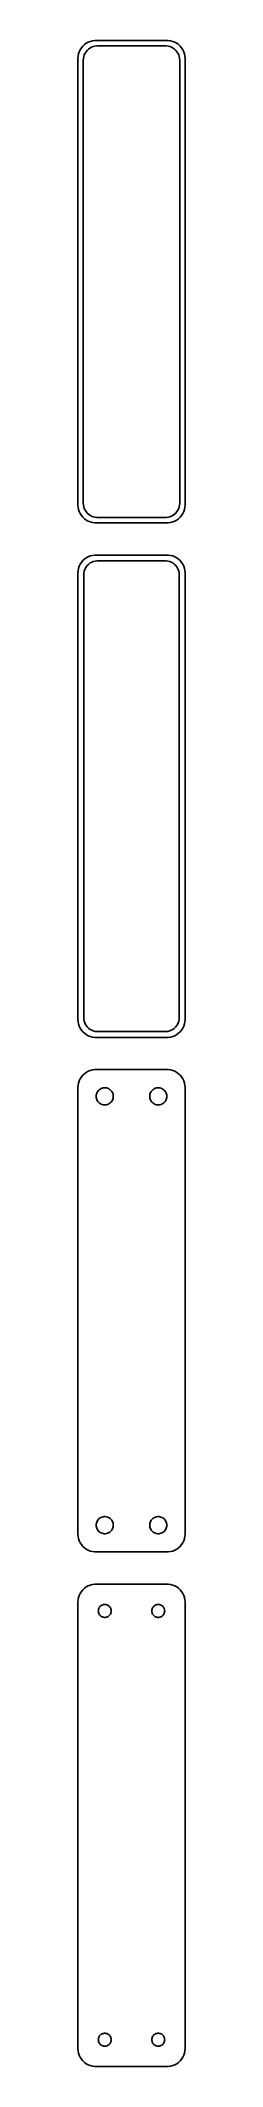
# Model space of a CAD drawing. Header units: metres. Extents: x -15 to 15, y 365 to 931.
import ezdxf

# ---------------------------------------------------------------- set-up
doc = ezdxf.new("R2010")
doc.units = ezdxf.units.M

msp = doc.modelspace()

# ---------------------------------------------------------------- linework, layer by layer
for p, q in [((-13.6448, 929.923), (-14.0451, 929.439)), ((-13.1871, 930.353), (-13.6448, 929.923)), ((-12.6791, 930.722), (-13.1871, 930.353)), ((-12.1289, 931.024), (-12.6791, 930.722)), ((-11.5451, 931.255), (-12.1289, 931.024)), ((-10.9369, 931.411), (-11.5451, 931.255)), ((-10.3139, 931.49), (-10.9369, 931.411)), ((-10.7361, 929.804), (-10.2495, 929.929)), ((10.3139, 931.49), (-10.3139, 931.49)), ((-10.2495, 929.929), (-9.75116, 929.992)), ((-9.75116, 929.992), (9.75116, 929.992)), ((9.75116, 929.992), (10.2495, 929.929)), ((10.2495, 929.929), (10.7361, 929.804)), ((10.9369, 931.411), (10.3139, 931.49)), ((11.5451, 931.255), (10.9369, 931.411)), ((12.1289, 931.024), (11.5451, 931.255)), ((12.6791, 930.722), (12.1289, 931.024)), ((13.1871, 930.353), (12.6791, 930.722)), ((13.6448, 929.923), (13.1871, 930.353)), ((14.0451, 929.439), (13.6448, 929.923)), ((-14.9606, 927.127), (-15, 926.5)), ((-15, 926.5), (-15, 801.5)), ((-14.8429, 927.743), (-14.9606, 927.127)), ((-14.6489, 928.341), (-14.8429, 927.743)), ((-14.3815, 928.909), (-14.6489, 928.341)), ((-14.0451, 929.439), (-14.3815, 928.909)), ((-13.5, 926), (-13.4684, 926.501)), ((-13.5, 802), (-13.5, 926)), ((-13.4684, 926.501), (-13.3743, 926.995)), ((-13.3743, 926.995), (-13.2191, 927.472)), ((-13.2191, 927.472), (-13.0052, 927.927)), ((-13.0052, 927.927), (-12.7361, 928.351)), ((-12.7361, 928.351), (-12.4159, 928.738)), ((-12.4159, 928.738), (-12.0497, 929.082)), ((-12.0497, 929.082), (-11.6433, 929.377)), ((-11.6433, 929.377), (-11.2031, 929.619)), ((-11.2031, 929.619), (-10.7361, 929.804)), ((10.7361, 929.804), (11.2031, 929.619)), ((11.2031, 929.619), (11.6433, 929.377)), ((11.6433, 929.377), (12.0497, 929.082)), ((12.0497, 929.082), (12.4159, 928.738)), ((12.4159, 928.738), (12.7361, 928.351)), ((12.7361, 928.351), (13.0052, 927.927)), ((13.0052, 927.927), (13.2191, 927.472)), ((13.2191, 927.472), (13.3743, 926.995)), ((13.3743, 926.995), (13.4684, 926.501)), ((13.4684, 926.501), (13.5, 926)), ((13.5, 926), (13.5, 802)), ((14.3815, 928.909), (14.0451, 929.439)), ((14.6489, 928.341), (14.3815, 928.909)), ((14.8429, 927.743), (14.6489, 928.341)), ((14.9606, 927.127), (14.8429, 927.743)), ((15, 926.5), (14.9606, 927.127)), ((15, 801.5), (15, 926.5)), ((-15, 801.5), (-14.9606, 800.873)), ((-14.9606, 800.873), (-14.8429, 800.257)), ((-14.8429, 800.257), (-14.6489, 799.659)), ((-14.6489, 799.659), (-14.3815, 799.091)), ((-13.4684, 801.499), (-13.5, 802)), ((-13.3743, 801.005), (-13.4684, 801.499)), ((-13.2191, 800.528), (-13.3743, 801.005)), ((-13.0052, 800.073), (-13.2191, 800.528)), ((-12.7361, 799.649), (-13.0052, 800.073)), ((-12.4159, 799.262), (-12.7361, 799.649)), ((12.7361, 799.649), (12.4159, 799.262)), ((13.0052, 800.073), (12.7361, 799.649)), ((13.2191, 800.528), (13.0052, 800.073)), ((13.3743, 801.005), (13.2191, 800.528)), ((13.4684, 801.499), (13.3743, 801.005)), ((13.5, 802), (13.4684, 801.499)), ((14.3815, 799.091), (14.6489, 799.659)), ((14.6489, 799.659), (14.8429, 800.257)), ((14.8429, 800.257), (14.9606, 800.873)), ((14.9606, 800.873), (15, 801.5)), ((-14.3815, 799.091), (-14.0451, 798.561)), ((-14.0451, 798.561), (-13.6448, 798.077)), ((-13.6448, 798.077), (-13.1871, 797.647)), ((-13.1871, 797.647), (-12.6791, 797.278)), ((-12.6791, 797.278), (-12.1289, 796.976)), ((-12.0497, 798.918), (-12.4159, 799.262)), ((-12.1289, 796.976), (-11.5451, 796.745)), ((-11.6433, 798.623), (-12.0497, 798.918)), ((-11.2031, 798.381), (-11.6433, 798.623)), ((-11.5451, 796.745), (-10.9369, 796.589)), ((-10.7361, 798.196), (-11.2031, 798.381)), ((-10.9369, 796.589), (-10.3139, 796.51)), ((-10.2495, 798.071), (-10.7361, 798.196)), ((-10.3139, 796.51), (10.3139, 796.51)), ((-9.75116, 798.008), (-10.2495, 798.071)), ((9.75116, 798.008), (-9.75116, 798.008)), ((10.2495, 798.071), (9.75116, 798.008)), ((10.7361, 798.196), (10.2495, 798.071)), ((10.3139, 796.51), (10.9369, 796.589)), ((11.2031, 798.381), (10.7361, 798.196)), ((10.9369, 796.589), (11.5451, 796.745)), ((11.6433, 798.623), (11.2031, 798.381)), ((11.5451, 796.745), (12.1289, 796.976)), ((12.0497, 798.918), (11.6433, 798.623)), ((12.4159, 799.262), (12.0497, 798.918)), ((12.1289, 796.976), (12.6791, 797.278)), ((12.6791, 797.278), (13.1871, 797.647)), ((13.1871, 797.647), (13.6448, 798.077)), ((13.6448, 798.077), (14.0451, 798.561)), ((14.0451, 798.561), (14.3815, 799.091)), ((-14.9606, 783.127), (-15, 782.5)), ((-15, 782.5), (-15, 657.5)), ((-14.8429, 783.743), (-14.9606, 783.127)), ((-14.6489, 784.341), (-14.8429, 783.743)), ((-14.3815, 784.909), (-14.6489, 784.341)), ((-14.0451, 785.439), (-14.3815, 784.909)), ((-13.6448, 785.923), (-14.0451, 785.439)), ((-13.1871, 786.353), (-13.6448, 785.923)), ((-13.3726, 782), (-13.3421, 782.485)), ((-13.3421, 782.485), (-13.251, 782.963)), ((-13.251, 782.963), (-13.1007, 783.426)), ((-12.6791, 786.722), (-13.1871, 786.353)), ((-13.1007, 783.426), (-12.8936, 783.866)), ((-12.8936, 783.866), (-12.633, 784.276)), ((-12.1289, 787.024), (-12.6791, 786.722)), ((-12.633, 784.276), (-12.323, 784.651)), ((-12.323, 784.651), (-11.9685, 784.984)), ((-11.5451, 787.255), (-12.1289, 787.024)), ((-11.9685, 784.984), (-11.5751, 785.27)), ((-11.5751, 785.27), (-11.1489, 785.504)), ((-10.9369, 787.411), (-11.5451, 787.255)), ((-11.1489, 785.504), (-10.6967, 785.683)), ((-10.3139, 787.49), (-10.9369, 787.411)), ((-10.6967, 785.683), (-10.2256, 785.804)), ((10.3139, 787.49), (-10.3139, 787.49)), ((-10.2256, 785.804), (-9.74316, 785.865)), ((-9.74316, 785.865), (9.74316, 785.865)), ((9.74316, 785.865), (10.2256, 785.804)), ((10.2256, 785.804), (10.6967, 785.683)), ((10.9369, 787.411), (10.3139, 787.49)), ((10.6967, 785.683), (11.1489, 785.504)), ((11.5451, 787.255), (10.9369, 787.411)), ((11.1489, 785.504), (11.5751, 785.27)), ((12.1289, 787.024), (11.5451, 787.255)), ((11.5751, 785.27), (11.9685, 784.984)), ((11.9685, 784.984), (12.323, 784.651)), ((12.6791, 786.722), (12.1289, 787.024)), ((12.323, 784.651), (12.633, 784.276)), ((12.633, 784.276), (12.8936, 783.866)), ((13.1871, 786.353), (12.6791, 786.722)), ((12.8936, 783.866), (13.1007, 783.426)), ((13.1007, 783.426), (13.251, 782.963)), ((13.6448, 785.923), (13.1871, 786.353)), ((13.251, 782.963), (13.3421, 782.485)), ((13.3421, 782.485), (13.3726, 782)), ((14.0451, 785.439), (13.6448, 785.923)), ((14.3815, 784.909), (14.0451, 785.439)), ((14.6489, 784.341), (14.3815, 784.909)), ((14.8429, 783.743), (14.6489, 784.341)), ((14.9606, 783.127), (14.8429, 783.743)), ((15, 782.5), (14.9606, 783.127)), ((15, 657.5), (15, 782.5)), ((-13.3726, 658), (-13.3726, 782)), ((13.3726, 782), (13.3726, 658)), ((-13.3421, 657.515), (-13.3726, 658)), ((13.3726, 658), (13.3421, 657.515)), ((-15, 657.5), (-14.9606, 656.873)), ((-14.9606, 656.873), (-14.8429, 656.257)), ((-14.8429, 656.257), (-14.6489, 655.659)), ((-14.6489, 655.659), (-14.3815, 655.091)), ((-14.3815, 655.091), (-14.0451, 654.561)), ((-14.0451, 654.561), (-13.6448, 654.077)), ((-13.6448, 654.077), (-13.1871, 653.647)), ((-13.251, 657.037), (-13.3421, 657.515)), ((-13.1007, 656.574), (-13.251, 657.037)), ((-13.1871, 653.647), (-12.6791, 653.278)), ((-12.8936, 656.134), (-13.1007, 656.574)), ((-12.633, 655.724), (-12.8936, 656.134)), ((-12.6791, 653.278), (-12.1289, 652.976)), ((-12.323, 655.349), (-12.633, 655.724)), ((-11.9685, 655.016), (-12.323, 655.349)), ((-12.1289, 652.976), (-11.5451, 652.745)), ((-11.5751, 654.73), (-11.9685, 655.016)), ((-11.1489, 654.496), (-11.5751, 654.73)), ((-11.5451, 652.745), (-10.9369, 652.589)), ((-10.6967, 654.317), (-11.1489, 654.496)), ((-10.9369, 652.589), (-10.3139, 652.51)), ((-10.2256, 654.196), (-10.6967, 654.317)), ((-10.3139, 652.51), (10.3139, 652.51)), ((-9.74316, 654.135), (-10.2256, 654.196)), ((9.74316, 654.135), (-9.74316, 654.135)), ((10.2256, 654.196), (9.74316, 654.135)), ((10.6967, 654.317), (10.2256, 654.196)), ((10.3139, 652.51), (10.9369, 652.589)), ((11.1489, 654.496), (10.6967, 654.317)), ((10.9369, 652.589), (11.5451, 652.745)), ((11.5751, 654.73), (11.1489, 654.496)), ((11.5451, 652.745), (12.1289, 652.976)), ((11.9685, 655.016), (11.5751, 654.73)), ((12.323, 655.349), (11.9685, 655.016)), ((12.1289, 652.976), (12.6791, 653.278)), ((12.633, 655.724), (12.323, 655.349)), ((12.8936, 656.134), (12.633, 655.724)), ((12.6791, 653.278), (13.1871, 653.647)), ((13.1007, 656.574), (12.8936, 656.134)), ((13.251, 657.037), (13.1007, 656.574)), ((13.1871, 653.647), (13.6448, 654.077)), ((13.3421, 657.515), (13.251, 657.037)), ((13.6448, 654.077), (14.0451, 654.561)), ((14.0451, 654.561), (14.3815, 655.091)), ((14.3815, 655.091), (14.6489, 655.659)), ((14.6489, 655.659), (14.8429, 656.257)), ((14.8429, 656.257), (14.9606, 656.873)), ((14.9606, 656.873), (15, 657.5)), ((-14.3815, 640.909), (-14.6489, 640.341)), ((-14.0451, 641.439), (-14.3815, 640.909)), ((-13.6448, 641.923), (-14.0451, 641.439)), ((-13.1871, 642.353), (-13.6448, 641.923)), ((-12.6791, 642.722), (-13.1871, 642.353)), ((-12.1289, 643.024), (-12.6791, 642.722)), ((-11.5451, 643.255), (-12.1289, 643.024)), ((-10.9369, 643.411), (-11.5451, 643.255)), ((-10.3139, 643.49), (-10.9369, 643.411)), ((10.3139, 643.49), (-10.3139, 643.49)), ((10.9369, 643.411), (10.3139, 643.49)), ((11.5451, 643.255), (10.9369, 643.411)), ((12.1289, 643.024), (11.5451, 643.255)), ((12.6791, 642.722), (12.1289, 643.024)), ((13.1871, 642.353), (12.6791, 642.722)), ((13.6448, 641.923), (13.1871, 642.353)), ((14.0451, 641.439), (13.6448, 641.923)), ((14.3815, 640.909), (14.0451, 641.439)), ((14.6489, 640.341), (14.3815, 640.909)), ((-14.9606, 639.127), (-15, 638.5)), ((-15, 638.5), (-15, 513.5)), ((-14.8429, 639.743), (-14.9606, 639.127)), ((-14.6489, 640.341), (-14.8429, 639.743)), ((-9.89999, 636), (-9.88107, 636.301)), ((-9.88107, 635.699), (-9.89999, 636)), ((-9.88107, 636.301), (-9.82458, 636.597)), ((-9.82458, 635.403), (-9.88107, 635.699)), ((-9.82458, 636.597), (-9.73146, 636.883)), ((-9.73146, 635.117), (-9.82458, 635.403)), ((-9.73146, 636.883), (-9.60313, 637.156)), ((-9.60313, 634.844), (-9.73146, 635.117)), ((-9.60313, 637.156), (-9.44164, 637.411)), ((-9.44164, 637.411), (-9.24951, 637.643)), ((-9.24951, 637.643), (-9.02982, 637.849)), ((-9.02982, 637.849), (-8.78598, 638.026)), ((-8.78598, 638.026), (-8.52187, 638.172)), ((-8.52187, 638.172), (-8.24164, 638.283)), ((-8.24164, 638.283), (-7.94971, 638.357)), ((-7.94971, 638.357), (-7.6507, 638.395)), ((-7.6507, 638.395), (-7.34929, 638.395)), ((-7.34929, 638.395), (-7.05028, 638.357)), ((-7.05028, 638.357), (-6.75835, 638.283)), ((-6.75835, 638.283), (-6.47812, 638.172)), ((-6.47812, 638.172), (-6.214, 638.026)), ((-6.214, 638.026), (-5.97017, 637.849)), ((-5.97017, 637.849), (-5.75047, 637.643)), ((-5.75047, 637.643), (-5.55835, 637.411)), ((-5.55835, 637.411), (-5.39685, 637.156)), ((-5.39685, 637.156), (-5.26852, 636.883)), ((-5.26852, 635.117), (-5.39685, 634.844)), ((-5.26852, 636.883), (-5.1754, 636.597)), ((-5.1754, 635.403), (-5.26852, 635.117)), ((-5.1754, 636.597), (-5.11891, 636.301)), ((-5.11891, 635.699), (-5.1754, 635.403)), ((-5.11891, 636.301), (-5.09999, 636)), ((-5.09999, 636), (-5.11891, 635.699)), ((5.09999, 636), (5.11891, 636.301)), ((5.11891, 635.699), (5.09999, 636)), ((5.11891, 636.301), (5.1754, 636.597)), ((5.1754, 635.403), (5.11891, 635.699)), ((5.1754, 636.597), (5.26852, 636.883)), ((5.26852, 635.117), (5.1754, 635.403)), ((5.26852, 636.883), (5.39685, 637.156)), ((5.39685, 634.844), (5.26852, 635.117)), ((5.39685, 637.156), (5.55835, 637.411)), ((5.55835, 637.411), (5.75047, 637.643)), ((5.75047, 637.643), (5.97017, 637.849)), ((5.97017, 637.849), (6.214, 638.026)), ((6.214, 638.026), (6.47812, 638.172)), ((6.47812, 638.172), (6.75835, 638.283)), ((6.75835, 638.283), (7.05028, 638.357)), ((7.05028, 638.357), (7.34929, 638.395)), ((7.34929, 638.395), (7.6507, 638.395)), ((7.6507, 638.395), (7.94971, 638.357)), ((7.94971, 638.357), (8.24164, 638.283)), ((8.24164, 638.283), (8.52187, 638.172)), ((8.52187, 638.172), (8.78598, 638.026)), ((8.78598, 638.026), (9.02982, 637.849)), ((9.02982, 637.849), (9.24951, 637.643)), ((9.24951, 637.643), (9.44164, 637.411)), ((9.44164, 637.411), (9.60313, 637.156)), ((9.60313, 637.156), (9.73146, 636.883)), ((9.73146, 635.117), (9.60313, 634.844)), ((9.73146, 636.883), (9.82458, 636.597)), ((9.82458, 635.403), (9.73146, 635.117)), ((9.82458, 636.597), (9.88107, 636.301)), ((9.88107, 635.699), (9.82458, 635.403)), ((9.88107, 636.301), (9.89999, 636)), ((9.89999, 636), (9.88107, 635.699)), ((14.8429, 639.743), (14.6489, 640.341)), ((14.9606, 639.127), (14.8429, 639.743)), ((15, 638.5), (14.9606, 639.127)), ((15, 513.5), (15, 638.5)), ((-9.44164, 634.589), (-9.60313, 634.844)), ((-9.24951, 634.357), (-9.44164, 634.589)), ((-9.02982, 634.151), (-9.24951, 634.357)), ((-8.78598, 633.974), (-9.02982, 634.151)), ((-8.52187, 633.828), (-8.78598, 633.974)), ((-8.24164, 633.717), (-8.52187, 633.828)), ((-7.94971, 633.643), (-8.24164, 633.717)), ((-7.6507, 633.605), (-7.94971, 633.643)), ((-7.34929, 633.605), (-7.6507, 633.605)), ((-7.05028, 633.643), (-7.34929, 633.605)), ((-6.75835, 633.717), (-7.05028, 633.643)), ((-6.47812, 633.828), (-6.75835, 633.717)), ((-6.214, 633.974), (-6.47812, 633.828)), ((-5.97017, 634.151), (-6.214, 633.974)), ((-5.75047, 634.357), (-5.97017, 634.151)), ((-5.55835, 634.589), (-5.75047, 634.357)), ((-5.39685, 634.844), (-5.55835, 634.589)), ((5.55835, 634.589), (5.39685, 634.844)), ((5.75047, 634.357), (5.55835, 634.589)), ((5.97017, 634.151), (5.75047, 634.357)), ((6.214, 633.974), (5.97017, 634.151)), ((6.47812, 633.828), (6.214, 633.974)), ((6.75835, 633.717), (6.47812, 633.828)), ((7.05028, 633.643), (6.75835, 633.717)), ((7.34929, 633.605), (7.05028, 633.643)), ((7.6507, 633.605), (7.34929, 633.605)), ((7.94971, 633.643), (7.6507, 633.605)), ((8.24164, 633.717), (7.94971, 633.643)), ((8.52187, 633.828), (8.24164, 633.717)), ((8.78598, 633.974), (8.52187, 633.828)), ((9.02982, 634.151), (8.78598, 633.974)), ((9.24951, 634.357), (9.02982, 634.151)), ((9.44164, 634.589), (9.24951, 634.357)), ((9.60313, 634.844), (9.44164, 634.589)), ((-9.89999, 516), (-9.88107, 516.301)), ((-9.88107, 515.699), (-9.89999, 516)), ((-9.88107, 516.301), (-9.82458, 516.597)), ((-9.82458, 516.597), (-9.73146, 516.883)), ((-9.73146, 516.883), (-9.60313, 517.156)), ((-9.60313, 517.156), (-9.44164, 517.411)), ((-9.44164, 517.411), (-9.24951, 517.643)), ((-9.24951, 517.643), (-9.02982, 517.849)), ((-9.02982, 517.849), (-8.78598, 518.026)), ((-8.78598, 518.026), (-8.52187, 518.172)), ((-8.52187, 518.172), (-8.24164, 518.283)), ((-8.24164, 518.283), (-7.94971, 518.357)), ((-7.94971, 518.357), (-7.6507, 518.395)), ((-7.6507, 518.395), (-7.34929, 518.395)), ((-7.34929, 518.395), (-7.05028, 518.357)), ((-7.05028, 518.357), (-6.75835, 518.283)), ((-6.75835, 518.283), (-6.47812, 518.172)), ((-6.47812, 518.172), (-6.214, 518.026)), ((-6.214, 518.026), (-5.97017, 517.849)), ((-5.97017, 517.849), (-5.75047, 517.643)), ((-5.75047, 517.643), (-5.55835, 517.411)), ((-5.55835, 517.411), (-5.39685, 517.156)), ((-5.39685, 517.156), (-5.26852, 516.883)), ((-5.26852, 516.883), (-5.1754, 516.597)), ((-5.1754, 516.597), (-5.11891, 516.301)), ((-5.11891, 516.301), (-5.09999, 516)), ((-5.09999, 516), (-5.11891, 515.699)), ((5.09999, 516), (5.11891, 516.301)), ((5.11891, 515.699), (5.09999, 516)), ((5.11891, 516.301), (5.1754, 516.597)), ((5.1754, 516.597), (5.26852, 516.883)), ((5.26852, 516.883), (5.39685, 517.156)), ((5.39685, 517.156), (5.55835, 517.411)), ((5.55835, 517.411), (5.75047, 517.643)), ((5.75047, 517.643), (5.97017, 517.849)), ((5.97017, 517.849), (6.214, 518.026)), ((6.214, 518.026), (6.47812, 518.172)), ((6.47812, 518.172), (6.75835, 518.283)), ((6.75835, 518.283), (7.05028, 518.357)), ((7.05028, 518.357), (7.34929, 518.395)), ((7.34929, 518.395), (7.6507, 518.395)), ((7.6507, 518.395), (7.94971, 518.357)), ((7.94971, 518.357), (8.24164, 518.283)), ((8.24164, 518.283), (8.52187, 518.172)), ((8.52187, 518.172), (8.78598, 518.026)), ((8.78598, 518.026), (9.02982, 517.849)), ((9.02982, 517.849), (9.24951, 517.643)), ((9.24951, 517.643), (9.44164, 517.411)), ((9.44164, 517.411), (9.60313, 517.156)), ((9.60313, 517.156), (9.73146, 516.883)), ((9.73146, 516.883), (9.82458, 516.597)), ((9.82458, 516.597), (9.88107, 516.301)), ((9.88107, 516.301), (9.89999, 516)), ((9.89999, 516), (9.88107, 515.699)), ((-15, 513.5), (-14.9606, 512.873)), ((-14.9606, 512.873), (-14.8429, 512.257)), ((-14.8429, 512.257), (-14.6489, 511.659)), ((-14.6489, 511.659), (-14.3815, 511.091)), ((-14.3815, 511.091), (-14.0451, 510.561)), ((-14.0451, 510.561), (-13.6448, 510.077)), ((-9.82458, 515.403), (-9.88107, 515.699)), ((-9.73146, 515.117), (-9.82458, 515.403)), ((-9.60313, 514.844), (-9.73146, 515.117)), ((-9.44164, 514.589), (-9.60313, 514.844)), ((-9.24951, 514.357), (-9.44164, 514.589)), ((-9.02982, 514.151), (-9.24951, 514.357)), ((-8.78598, 513.974), (-9.02982, 514.151)), ((-8.52187, 513.828), (-8.78598, 513.974)), ((-8.24164, 513.717), (-8.52187, 513.828)), ((-7.94971, 513.643), (-8.24164, 513.717)), ((-7.6507, 513.605), (-7.94971, 513.643)), ((-7.34929, 513.605), (-7.6507, 513.605)), ((-7.05028, 513.643), (-7.34929, 513.605)), ((-6.75835, 513.717), (-7.05028, 513.643)), ((-6.47812, 513.828), (-6.75835, 513.717)), ((-6.214, 513.974), (-6.47812, 513.828)), ((-5.97017, 514.151), (-6.214, 513.974)), ((-5.75047, 514.357), (-5.97017, 514.151)), ((-5.55835, 514.589), (-5.75047, 514.357)), ((-5.39685, 514.844), (-5.55835, 514.589)), ((-5.26852, 515.117), (-5.39685, 514.844)), ((-5.1754, 515.403), (-5.26852, 515.117)), ((-5.11891, 515.699), (-5.1754, 515.403)), ((5.1754, 515.403), (5.11891, 515.699)), ((5.26852, 515.117), (5.1754, 515.403)), ((5.39685, 514.844), (5.26852, 515.117)), ((5.55835, 514.589), (5.39685, 514.844)), ((5.75047, 514.357), (5.55835, 514.589)), ((5.97017, 514.151), (5.75047, 514.357)), ((6.214, 513.974), (5.97017, 514.151)), ((6.47812, 513.828), (6.214, 513.974)), ((6.75835, 513.717), (6.47812, 513.828)), ((7.05028, 513.643), (6.75835, 513.717)), ((7.34929, 513.605), (7.05028, 513.643)), ((7.6507, 513.605), (7.34929, 513.605)), ((7.94971, 513.643), (7.6507, 513.605)), ((8.24164, 513.717), (7.94971, 513.643)), ((8.52187, 513.828), (8.24164, 513.717)), ((8.78598, 513.974), (8.52187, 513.828)), ((9.02982, 514.151), (8.78598, 513.974)), ((9.24951, 514.357), (9.02982, 514.151)), ((9.44164, 514.589), (9.24951, 514.357)), ((9.60313, 514.844), (9.44164, 514.589)), ((9.73146, 515.117), (9.60313, 514.844)), ((9.82458, 515.403), (9.73146, 515.117)), ((9.88107, 515.699), (9.82458, 515.403)), ((13.6448, 510.077), (14.0451, 510.561)), ((14.0451, 510.561), (14.3815, 511.091)), ((14.3815, 511.091), (14.6489, 511.659)), ((14.6489, 511.659), (14.8429, 512.257)), ((14.8429, 512.257), (14.9606, 512.873)), ((14.9606, 512.873), (15, 513.5)), ((-13.6448, 510.077), (-13.1871, 509.647)), ((-13.1871, 509.647), (-12.6791, 509.278)), ((-12.6791, 509.278), (-12.1289, 508.976)), ((-12.1289, 508.976), (-11.5451, 508.745)), ((-11.5451, 508.745), (-10.9369, 508.589)), ((-10.9369, 508.589), (-10.3139, 508.51)), ((-10.3139, 508.51), (10.3139, 508.51)), ((10.3139, 508.51), (10.9369, 508.589)), ((10.9369, 508.589), (11.5451, 508.745)), ((11.5451, 508.745), (12.1289, 508.976)), ((12.1289, 508.976), (12.6791, 509.278)), ((12.6791, 509.278), (13.1871, 509.647)), ((13.1871, 509.647), (13.6448, 510.077)), ((-12.1289, 499.024), (-12.6791, 498.722)), ((-11.5451, 499.255), (-12.1289, 499.024)), ((-10.9369, 499.411), (-11.5451, 499.255)), ((-10.3139, 499.49), (-10.9369, 499.411)), ((10.3139, 499.49), (-10.3139, 499.49)), ((10.9369, 499.411), (10.3139, 499.49)), ((11.5451, 499.255), (10.9369, 499.411)), ((12.1289, 499.024), (11.5451, 499.255)), ((12.6791, 498.722), (12.1289, 499.024)), ((-14.9606, 495.127), (-15, 494.5)), ((-15, 494.5), (-15, 369.5)), ((-14.8429, 495.743), (-14.9606, 495.127)), ((-14.6489, 496.341), (-14.8429, 495.743)), ((-14.3815, 496.909), (-14.6489, 496.341)), ((-14.0451, 497.439), (-14.3815, 496.909)), ((-13.6448, 497.923), (-14.0451, 497.439)), ((-13.1871, 498.353), (-13.6448, 497.923)), ((-12.6791, 498.722), (-13.1871, 498.353)), ((-8.81213, 493.232), (-8.64735, 493.387)), ((-8.64735, 493.387), (-8.46448, 493.52)), ((-8.46448, 493.52), (-8.26639, 493.629)), ((-8.26639, 493.629), (-8.05623, 493.712)), ((-8.05623, 493.712), (-7.83728, 493.768)), ((-7.83728, 493.768), (-7.61302, 493.796)), ((-7.61302, 493.796), (-7.38696, 493.796)), ((-7.38696, 493.796), (-7.1627, 493.768)), ((-7.1627, 493.768), (-6.94376, 493.712)), ((-6.94376, 493.712), (-6.7336, 493.629)), ((-6.7336, 493.629), (-6.53551, 493.52)), ((-6.53551, 493.52), (-6.35263, 493.387)), ((-6.35263, 493.387), (-6.18785, 493.232)), ((6.18785, 493.232), (6.35263, 493.387)), ((6.35263, 493.387), (6.53551, 493.52)), ((6.53551, 493.52), (6.7336, 493.629)), ((6.7336, 493.629), (6.94376, 493.712)), ((6.94376, 493.712), (7.1627, 493.768)), ((7.1627, 493.768), (7.38696, 493.796)), ((7.38696, 493.796), (7.61302, 493.796)), ((7.61302, 493.796), (7.83728, 493.768)), ((7.83728, 493.768), (8.05623, 493.712)), ((8.05623, 493.712), (8.26639, 493.629)), ((8.26639, 493.629), (8.46448, 493.52)), ((8.46448, 493.52), (8.64735, 493.387)), ((8.64735, 493.387), (8.81213, 493.232)), ((13.1871, 498.353), (12.6791, 498.722)), ((13.6448, 497.923), (13.1871, 498.353)), ((14.0451, 497.439), (13.6448, 497.923)), ((14.3815, 496.909), (14.0451, 497.439)), ((14.6489, 496.341), (14.3815, 496.909)), ((14.8429, 495.743), (14.6489, 496.341)), ((14.9606, 495.127), (14.8429, 495.743)), ((15, 494.5), (14.9606, 495.127)), ((15, 369.5), (15, 494.5)), ((-9.29999, 492), (-9.2858, 492.226)), ((-9.2858, 491.774), (-9.29999, 492)), ((-9.2858, 492.226), (-9.24344, 492.448)), ((-9.24344, 491.552), (-9.2858, 491.774)), ((-9.24344, 492.448), (-9.17358, 492.663)), ((-9.17358, 491.337), (-9.24344, 491.552)), ((-9.17358, 492.663), (-9.07735, 492.867)), ((-9.07735, 491.133), (-9.17358, 491.337)), ((-9.07735, 492.867), (-8.95622, 493.058)), ((-8.95622, 490.942), (-9.07735, 491.133)), ((-8.95622, 493.058), (-8.81213, 493.232)), ((-8.81213, 490.768), (-8.95622, 490.942)), ((-8.64735, 490.613), (-8.81213, 490.768)), ((-8.46448, 490.48), (-8.64735, 490.613)), ((-8.26639, 490.371), (-8.46448, 490.48)), ((-8.05623, 490.288), (-8.26639, 490.371)), ((-7.83728, 490.232), (-8.05623, 490.288)), ((-7.61302, 490.204), (-7.83728, 490.232)), ((-7.38696, 490.204), (-7.61302, 490.204)), ((-7.1627, 490.232), (-7.38696, 490.204)), ((-6.94376, 490.288), (-7.1627, 490.232)), ((-6.7336, 490.371), (-6.94376, 490.288)), ((-6.53551, 490.48), (-6.7336, 490.371)), ((-6.35263, 490.613), (-6.53551, 490.48)), ((-6.18785, 490.768), (-6.35263, 490.613)), ((-6.18785, 493.232), (-6.04376, 493.058)), ((-6.04376, 490.942), (-6.18785, 490.768)), ((-6.04376, 493.058), (-5.92264, 492.867)), ((-5.92264, 491.133), (-6.04376, 490.942)), ((-5.92264, 492.867), (-5.8264, 492.663)), ((-5.8264, 491.337), (-5.92264, 491.133)), ((-5.8264, 492.663), (-5.75655, 492.448)), ((-5.75655, 491.552), (-5.8264, 491.337)), ((-5.75655, 492.448), (-5.71419, 492.226)), ((-5.71419, 491.774), (-5.75655, 491.552)), ((-5.71419, 492.226), (-5.7, 492)), ((-5.7, 492), (-5.71419, 491.774)), ((5.7, 492), (5.71419, 492.226)), ((5.71419, 491.774), (5.7, 492)), ((5.71419, 492.226), (5.75655, 492.448)), ((5.75655, 491.552), (5.71419, 491.774)), ((5.75655, 492.448), (5.8264, 492.663)), ((5.8264, 491.337), (5.75655, 491.552)), ((5.8264, 492.663), (5.92264, 492.867)), ((5.92264, 491.133), (5.8264, 491.337)), ((5.92264, 492.867), (6.04376, 493.058)), ((6.04376, 490.942), (5.92264, 491.133)), ((6.04376, 493.058), (6.18785, 493.232)), ((6.18785, 490.768), (6.04376, 490.942)), ((6.35263, 490.613), (6.18785, 490.768)), ((6.53551, 490.48), (6.35263, 490.613)), ((6.7336, 490.371), (6.53551, 490.48)), ((6.94376, 490.288), (6.7336, 490.371)), ((7.1627, 490.232), (6.94376, 490.288)), ((7.38696, 490.204), (7.1627, 490.232)), ((7.61302, 490.204), (7.38696, 490.204)), ((7.83728, 490.232), (7.61302, 490.204)), ((8.05623, 490.288), (7.83728, 490.232)), ((8.26639, 490.371), (8.05623, 490.288)), ((8.46448, 490.48), (8.26639, 490.371)), ((8.64735, 490.613), (8.46448, 490.48)), ((8.81213, 490.768), (8.64735, 490.613)), ((8.81213, 493.232), (8.95622, 493.058)), ((8.95622, 490.942), (8.81213, 490.768)), ((8.95622, 493.058), (9.07735, 492.867)), ((9.07735, 491.133), (8.95622, 490.942)), ((9.07735, 492.867), (9.17358, 492.663)), ((9.17358, 491.337), (9.07735, 491.133)), ((9.17358, 492.663), (9.24344, 492.448)), ((9.24344, 491.552), (9.17358, 491.337)), ((9.24344, 492.448), (9.2858, 492.226)), ((9.2858, 491.774), (9.24344, 491.552)), ((9.2858, 492.226), (9.29999, 492)), ((9.29999, 492), (9.2858, 491.774)), ((-15, 369.5), (-14.9606, 368.873)), ((-14.9606, 368.873), (-14.8429, 368.257)), ((-9.29999, 372), (-9.2858, 372.226)), ((-9.2858, 371.774), (-9.29999, 372)), ((-9.2858, 372.226), (-9.24344, 372.448)), ((-9.24344, 371.552), (-9.2858, 371.774)), ((-9.24344, 372.448), (-9.17358, 372.663)), ((-9.17358, 371.337), (-9.24344, 371.552)), ((-9.17358, 372.663), (-9.07735, 372.867)), ((-9.07735, 371.133), (-9.17358, 371.337)), ((-9.07735, 372.867), (-8.95622, 373.058)), ((-8.95622, 370.942), (-9.07735, 371.133)), ((-8.95622, 373.058), (-8.81213, 373.232)), ((-8.81213, 370.768), (-8.95622, 370.942)), ((-8.81213, 373.232), (-8.64735, 373.387)), ((-8.64735, 370.613), (-8.81213, 370.768)), ((-8.64735, 373.387), (-8.46448, 373.52)), ((-8.46448, 370.48), (-8.64735, 370.613)), ((-8.46448, 373.52), (-8.26639, 373.629)), ((-8.26639, 370.371), (-8.46448, 370.48)), ((-8.26639, 373.629), (-8.05623, 373.712)), ((-8.05623, 370.288), (-8.26639, 370.371)), ((-8.05623, 373.712), (-7.83728, 373.768)), ((-7.83728, 370.232), (-8.05623, 370.288)), ((-7.83728, 373.768), (-7.61302, 373.796)), ((-7.61302, 370.204), (-7.83728, 370.232)), ((-7.61302, 373.796), (-7.38696, 373.796)), ((-7.38696, 370.204), (-7.61302, 370.204)), ((-7.38696, 373.796), (-7.1627, 373.768)), ((-7.1627, 370.232), (-7.38696, 370.204)), ((-7.1627, 373.768), (-6.94376, 373.712)), ((-6.94376, 370.288), (-7.1627, 370.232)), ((-6.94376, 373.712), (-6.7336, 373.629)), ((-6.7336, 370.371), (-6.94376, 370.288)), ((-6.7336, 373.629), (-6.53551, 373.52)), ((-6.53551, 370.48), (-6.7336, 370.371)), ((-6.53551, 373.52), (-6.35263, 373.387)), ((-6.35263, 370.613), (-6.53551, 370.48)), ((-6.35263, 373.387), (-6.18785, 373.232)), ((-6.18785, 370.768), (-6.35263, 370.613)), ((-6.18785, 373.232), (-6.04376, 373.058)), ((-6.04376, 370.942), (-6.18785, 370.768)), ((-6.04376, 373.058), (-5.92264, 372.867)), ((-5.92264, 371.133), (-6.04376, 370.942)), ((-5.92264, 372.867), (-5.8264, 372.663)), ((-5.8264, 371.337), (-5.92264, 371.133)), ((-5.8264, 372.663), (-5.75655, 372.448)), ((-5.75655, 371.552), (-5.8264, 371.337)), ((-5.75655, 372.448), (-5.71419, 372.226)), ((-5.71419, 371.774), (-5.75655, 371.552)), ((-5.71419, 372.226), (-5.7, 372)), ((-5.7, 372), (-5.71419, 371.774)), ((5.7, 372), (5.71419, 372.226)), ((5.71419, 371.774), (5.7, 372)), ((5.71419, 372.226), (5.75655, 372.448)), ((5.75655, 371.552), (5.71419, 371.774)), ((5.75655, 372.448), (5.8264, 372.663)), ((5.8264, 371.337), (5.75655, 371.552)), ((5.8264, 372.663), (5.92264, 372.867)), ((5.92264, 371.133), (5.8264, 371.337)), ((5.92264, 372.867), (6.04376, 373.058)), ((6.04376, 370.942), (5.92264, 371.133)), ((6.04376, 373.058), (6.18785, 373.232)), ((6.18785, 370.768), (6.04376, 370.942)), ((6.18785, 373.232), (6.35263, 373.387)), ((6.35263, 370.613), (6.18785, 370.768)), ((6.35263, 373.387), (6.53551, 373.52)), ((6.53551, 370.48), (6.35263, 370.613)), ((6.53551, 373.52), (6.7336, 373.629)), ((6.7336, 370.371), (6.53551, 370.48)), ((6.7336, 373.629), (6.94376, 373.712)), ((6.94376, 370.288), (6.7336, 370.371)), ((6.94376, 373.712), (7.1627, 373.768)), ((7.1627, 370.232), (6.94376, 370.288)), ((7.1627, 373.768), (7.38696, 373.796)), ((7.38696, 370.204), (7.1627, 370.232)), ((7.38696, 373.796), (7.61302, 373.796)), ((7.61302, 370.204), (7.38696, 370.204)), ((7.61302, 373.796), (7.83728, 373.768)), ((7.83728, 370.232), (7.61302, 370.204)), ((7.83728, 373.768), (8.05623, 373.712)), ((8.05623, 370.288), (7.83728, 370.232)), ((8.05623, 373.712), (8.26639, 373.629)), ((8.26639, 370.371), (8.05623, 370.288)), ((8.26639, 373.629), (8.46448, 373.52)), ((8.46448, 370.48), (8.26639, 370.371)), ((8.46448, 373.52), (8.64735, 373.387)), ((8.64735, 370.613), (8.46448, 370.48)), ((8.64735, 373.387), (8.81213, 373.232)), ((8.81213, 370.768), (8.64735, 370.613)), ((8.81213, 373.232), (8.95622, 373.058)), ((8.95622, 370.942), (8.81213, 370.768)), ((8.95622, 373.058), (9.07735, 372.867)), ((9.07735, 371.133), (8.95622, 370.942)), ((9.07735, 372.867), (9.17358, 372.663)), ((9.17358, 371.337), (9.07735, 371.133)), ((9.17358, 372.663), (9.24344, 372.448)), ((9.24344, 371.552), (9.17358, 371.337)), ((9.24344, 372.448), (9.2858, 372.226)), ((9.2858, 371.774), (9.24344, 371.552)), ((9.2858, 372.226), (9.29999, 372)), ((9.29999, 372), (9.2858, 371.774)), ((14.8429, 368.257), (14.9606, 368.873)), ((14.9606, 368.873), (15, 369.5)), ((-14.8429, 368.257), (-14.6489, 367.659)), ((-14.6489, 367.659), (-14.3815, 367.091)), ((-14.3815, 367.091), (-14.0451, 366.561)), ((-14.0451, 366.561), (-13.6448, 366.077)), ((-13.6448, 366.077), (-13.1871, 365.647)), ((-13.1871, 365.647), (-12.6791, 365.278)), ((-12.6791, 365.278), (-12.1289, 364.976)), ((-12.1289, 364.976), (-11.5451, 364.745)), ((-11.5451, 364.745), (-10.9369, 364.589)), ((-10.9369, 364.589), (-10.3139, 364.51)), ((-10.3139, 364.51), (10.3139, 364.51)), ((10.3139, 364.51), (10.9369, 364.589)), ((10.9369, 364.589), (11.5451, 364.745)), ((11.5451, 364.745), (12.1289, 364.976)), ((12.1289, 364.976), (12.6791, 365.278)), ((12.6791, 365.278), (13.1871, 365.647)), ((13.1871, 365.647), (13.6448, 366.077)), ((13.6448, 366.077), (14.0451, 366.561)), ((14.0451, 366.561), (14.3815, 367.091)), ((14.3815, 367.091), (14.6489, 367.659)), ((14.6489, 367.659), (14.8429, 368.257))]:
    msp.add_line(p, q)

doc.saveas('drawing.dxf')
